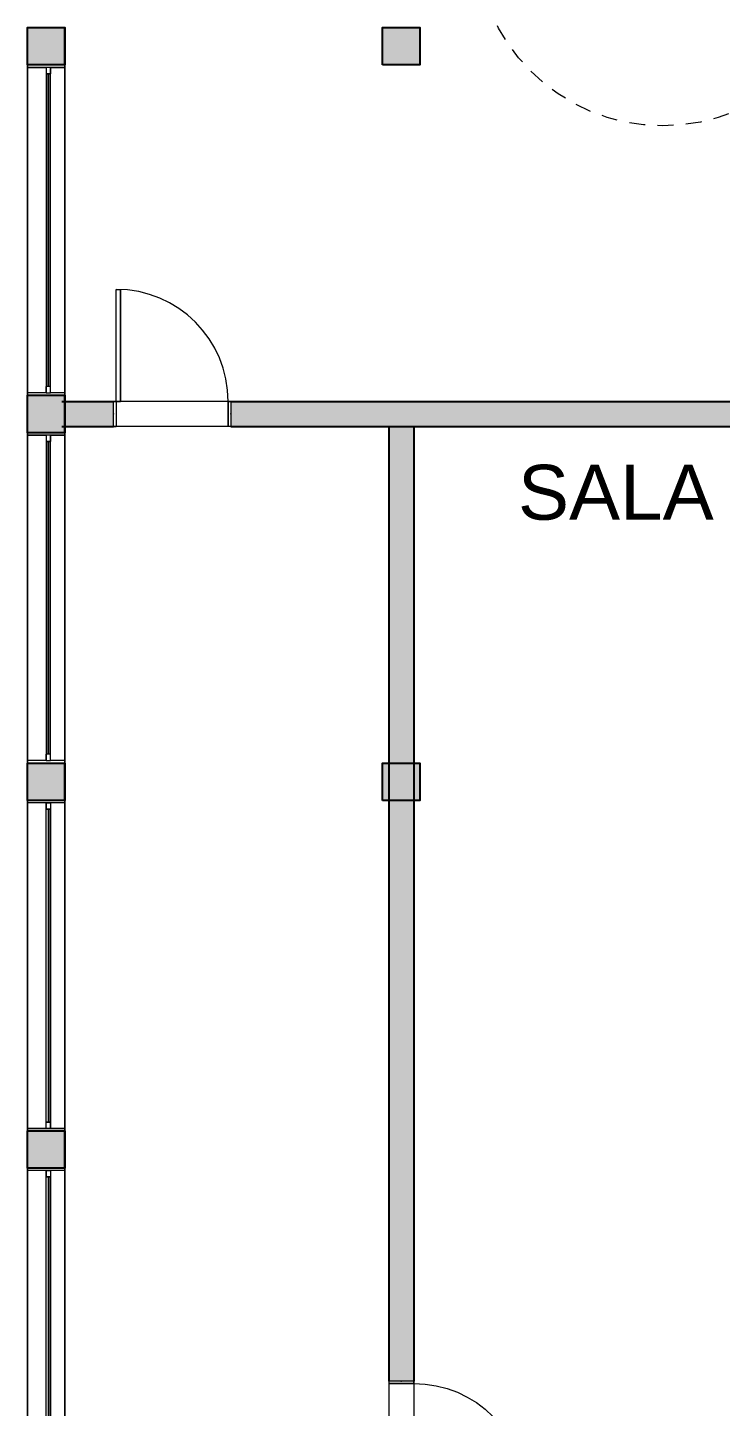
# Model space of a CAD drawing. Header units: metres. Extents: x 512 to 829, y -209 to 245.
# Drawn here: x 786.81 to 792.37, y -32.6 to -21.54 of the extents above; entities that cross this region are included whole.
import ezdxf

# ---------------------------------------------------------------- set-up
doc = ezdxf.new("R2010")
doc.units = ezdxf.units.M
doc.header["$LTSCALE"] = 0.508
doc.set_wipeout_variables(frame=1)
doc.header["$PDSIZE"] = -2
doc.linetypes.add('HIDDEN', pattern=[0.375, 0.25, -0.125])
for name, color, linetype, lineweight in [('AMB-NOVOS', 10, 'Continuous', 15), ('COVID-DISTANCIAMENTO', 253, 'HIDDEN', 5), ('None', 7, 'Continuous', 5), ('NãoImprimir', 7, 'Continuous', 5), ('Peitoris', 2, 'Continuous', 5), ('Telhado-Princ', 7, 'Continuous', 5)]:
    doc.layers.add(name, color=color, linetype=linetype, lineweight=lineweight)

# ---------------------------------------------------------------- blocks, each defined once
blk = doc.blocks.new('Grupo-3393')
at = {"color": 7, "linetype": 'Continuous', "lineweight": 5}
for points in [[(-1.325, 0.15), (-1.30595, 0.15), (-1.30595, -0.15), (-1.325, -0.15)], [(1.30595, 0.15), (1.325, 0.15), (1.325, -0.15), (1.30595, -0.15)]]:
    blk.add_wipeout(points, dxfattribs=at).dxf.layer = 'None'
at = {"layer": 'None', "color": 7, "linetype": 'Continuous', "lineweight": 5}
for points in [[(-1.325, 0.15), (-1.30595, 0.15), (-1.30595, -0.15), (-1.325, -0.15)], [(1.30595, 0.15), (1.325, 0.15), (1.325, -0.15), (1.30595, -0.15)]]:
    blk.add_lwpolyline(points, close=True, dxfattribs=at)
blk = doc.blocks.new('Grupo-3394')
at = {"layer": 'None', "color": 7}
blk.add_blockref('Grupo-3393', (0, 0), dxfattribs=at)
at = {"layer": 'None', "color": 7, "linetype": 'Continuous', "lineweight": 5}
for p, q in [((-1.325, 0.15), (-1.30595, 0.15)), ((-1.30595, 0.15), (-1.30595, -0.15)), ((1.325, 0.15), (1.30595, 0.15)), ((1.30595, 0.15), (1.30595, -0.15)), ((-1.325, -0.15), (-1.30595, -0.15)), ((1.325, -0.15), (1.30595, -0.15))]:
    blk.add_line(p, q, dxfattribs=at)
blk = doc.blocks.new('Grupo-3395')
at = {"layer": 'None', "color": 7, "linetype": 'Continuous', "lineweight": 5}
for p, q in [((-1.30595, 0.034925), (-1.30595, 0)), ((1.30595, 0.034925), (1.30595, 0))]:
    blk.add_line(p, q, dxfattribs=at)
blk = doc.blocks.new('Grupo-3396')
at = {"color": 7, "linetype": 'Continuous', "lineweight": 5}
for points in [[(-1.30595, 0.034925), (-1.25515, 0.034925), (-1.25515, 0), (-1.30595, 0)], [(1.25515, 0.034925), (1.30595, 0.034925), (1.30595, 0), (1.25515, 0)]]:
    blk.add_wipeout(points, dxfattribs=at).dxf.layer = 'None'
at = {"layer": 'None', "color": 7, "linetype": 'Continuous', "lineweight": 5}
for points in [[(-1.30595, 0.034925), (-1.25515, 0.034925), (-1.25515, 0), (-1.30595, 0)], [(1.25515, 0.034925), (1.30595, 0.034925), (1.30595, 0), (1.25515, 0)]]:
    blk.add_lwpolyline(points, close=True, dxfattribs=at)
blk = doc.blocks.new('Grupo-3397')
at = {"layer": 'None', "color": 7}
blk.add_blockref('Grupo-3395', (0, 0), dxfattribs=at)
at = {"color": 7, "linetype": 'Continuous', "lineweight": 5}
blk.add_wipeout([(-1.25515, 0.034925), (1.25515, 0.034925), (1.25515, 0), (-1.25515, 0)], dxfattribs=at).dxf.layer = 'None'
at = {"layer": 'None', "color": 7, "linetype": 'Continuous', "lineweight": 5}
blk.add_lwpolyline([(-1.25515, 0.034925), (1.25515, 0.034925), (1.25515, 0), (-1.25515, 0)], close=True, dxfattribs=at)
at = {"layer": 'None', "color": 7}
blk.add_blockref('Grupo-3396', (0, 0), dxfattribs=at)
at = {"layer": 'None', "color": 7, "linetype": 'Continuous', "lineweight": 5}
for p, q in [((-1.30595, 0.034925), (-1.25515, 0.034925)), ((-1.30595, 0), (-1.25515, 0)), ((-1.25515, 0.034925), (-1.25515, 0)), ((1.30595, 0.034925), (1.25515, 0.034925)), ((1.25515, 0.034925), (1.25515, 0)), ((1.30595, 0), (1.25515, 0))]:
    blk.add_line(p, q, dxfattribs=at)
blk = doc.blocks.new('Grupo-3398')
at = {"color": 7, "linetype": 'Continuous', "lineweight": 9}
blk.add_wipeout([(-1.255, 0.018), (1.255, 0.018), (1.255, 0.017), (-1.255, 0.017)], dxfattribs=at).dxf.layer = 'None'
blk = doc.blocks.new('Grupo-3399')
at = {"layer": 'None', "color": 7}
blk.add_blockref('Grupo-3398', (0, 0), dxfattribs=at)
at = {"layer": 'None', "color": 7, "linetype": 'Continuous', "lineweight": 25}
for p, q in [((-1.255, 0.018), (1.255, 0.018)), ((-1.255, 0.017), (1.255, 0.017))]:
    blk.add_line(p, q, dxfattribs=at)
blk = doc.blocks.new('Grupo-3400')
at = {"layer": 'None', "color": 7, "linetype": 'Continuous', "lineweight": 20}
for p, q in [((1.325, 0.15), (-1.325, 0.15)), ((1.325, -0.15), (-1.325, -0.15))]:
    blk.add_line(p, q, dxfattribs=at)
blk = doc.blocks.new('Window (2D)-296')
at = {"color": 7, "linetype": 'Continuous', "lineweight": 5}
blk.add_wipeout([(-1.325, 0.15), (1.325, 0.15), (1.325, -0.15), (-1.325, -0.15)], dxfattribs=at).dxf.layer = 'None'
at = {"layer": 'None', "color": 7}
blk.add_blockref('Grupo-3394', (0, 0), dxfattribs=at)
at = {"layer": 'None', "color": 7, "linetype": 'Continuous', "lineweight": 5}
for p, q in [((-1.325, 0.15), (1.325, 0.15)), ((-1.325, -0.15), (1.325, -0.15))]:
    blk.add_line(p, q, dxfattribs=at)
at = {"layer": 'NãoImprimir', "linetype": 'Continuous'}
for p in [(-1.325, 0), (1.325, 0)]:
    blk.add_point(p, dxfattribs=at)
at = {"layer": 'Peitoris'}
blk.add_blockref('Grupo-3397', (0, 0), dxfattribs=at)
blk.add_blockref('Grupo-3399', (0, 0), dxfattribs=at)
at = {"layer": 'Telhado-Princ'}
blk.add_blockref('Grupo-3400', (0, 0), dxfattribs=at)
blk = doc.blocks.new('Grupo-3401')
at = {"color": 7, "linetype": 'Continuous', "lineweight": 5}
for points in [[(-1.325, 0.15), (-1.30595, 0.15), (-1.30595, -0.15), (-1.325, -0.15)], [(1.30595, 0.15), (1.325, 0.15), (1.325, -0.15), (1.30595, -0.15)]]:
    blk.add_wipeout(points, dxfattribs=at).dxf.layer = 'None'
at = {"layer": 'None', "color": 7, "linetype": 'Continuous', "lineweight": 5}
for points in [[(-1.325, 0.15), (-1.30595, 0.15), (-1.30595, -0.15), (-1.325, -0.15)], [(1.30595, 0.15), (1.325, 0.15), (1.325, -0.15), (1.30595, -0.15)]]:
    blk.add_lwpolyline(points, close=True, dxfattribs=at)
blk = doc.blocks.new('Grupo-3402')
at = {"layer": 'None', "color": 7}
blk.add_blockref('Grupo-3401', (0, 0), dxfattribs=at)
at = {"layer": 'None', "color": 7, "linetype": 'Continuous', "lineweight": 5}
for p, q in [((-1.325, 0.15), (-1.30595, 0.15)), ((-1.30595, 0.15), (-1.30595, -0.15)), ((1.325, 0.15), (1.30595, 0.15)), ((1.30595, 0.15), (1.30595, -0.15)), ((-1.325, -0.15), (-1.30595, -0.15)), ((1.325, -0.15), (1.30595, -0.15))]:
    blk.add_line(p, q, dxfattribs=at)
blk = doc.blocks.new('Grupo-3403')
at = {"layer": 'None', "color": 7, "linetype": 'Continuous', "lineweight": 5}
for p, q in [((-1.30595, 0.034925), (-1.30595, 0)), ((1.30595, 0.034925), (1.30595, 0))]:
    blk.add_line(p, q, dxfattribs=at)
blk = doc.blocks.new('Grupo-3404')
at = {"color": 7, "linetype": 'Continuous', "lineweight": 5}
for points in [[(-1.30595, 0.034925), (-1.25515, 0.034925), (-1.25515, 0), (-1.30595, 0)], [(1.25515, 0.034925), (1.30595, 0.034925), (1.30595, 0), (1.25515, 0)]]:
    blk.add_wipeout(points, dxfattribs=at).dxf.layer = 'None'
at = {"layer": 'None', "color": 7, "linetype": 'Continuous', "lineweight": 5}
for points in [[(-1.30595, 0.034925), (-1.25515, 0.034925), (-1.25515, 0), (-1.30595, 0)], [(1.25515, 0.034925), (1.30595, 0.034925), (1.30595, 0), (1.25515, 0)]]:
    blk.add_lwpolyline(points, close=True, dxfattribs=at)
blk = doc.blocks.new('Grupo-3405')
at = {"layer": 'None', "color": 7}
blk.add_blockref('Grupo-3403', (0, 0), dxfattribs=at)
at = {"color": 7, "linetype": 'Continuous', "lineweight": 5}
blk.add_wipeout([(-1.25515, 0.034925), (1.25515, 0.034925), (1.25515, 0), (-1.25515, 0)], dxfattribs=at).dxf.layer = 'None'
at = {"layer": 'None', "color": 7, "linetype": 'Continuous', "lineweight": 5}
blk.add_lwpolyline([(-1.25515, 0.034925), (1.25515, 0.034925), (1.25515, 0), (-1.25515, 0)], close=True, dxfattribs=at)
at = {"layer": 'None', "color": 7}
blk.add_blockref('Grupo-3404', (0, 0), dxfattribs=at)
at = {"layer": 'None', "color": 7, "linetype": 'Continuous', "lineweight": 5}
for p, q in [((-1.30595, 0.034925), (-1.25515, 0.034925)), ((-1.30595, 0), (-1.25515, 0)), ((-1.25515, 0.034925), (-1.25515, 0)), ((1.30595, 0.034925), (1.25515, 0.034925)), ((1.25515, 0.034925), (1.25515, 0)), ((1.30595, 0), (1.25515, 0))]:
    blk.add_line(p, q, dxfattribs=at)
blk = doc.blocks.new('Grupo-3406')
at = {"color": 7, "linetype": 'Continuous', "lineweight": 9}
blk.add_wipeout([(-1.255, 0.018), (1.255, 0.018), (1.255, 0.017), (-1.255, 0.017)], dxfattribs=at).dxf.layer = 'None'
blk = doc.blocks.new('Grupo-3407')
at = {"layer": 'None', "color": 7}
blk.add_blockref('Grupo-3406', (0, 0), dxfattribs=at)
at = {"layer": 'None', "color": 7, "linetype": 'Continuous', "lineweight": 25}
for p, q in [((-1.255, 0.018), (1.255, 0.018)), ((-1.255, 0.017), (1.255, 0.017))]:
    blk.add_line(p, q, dxfattribs=at)
blk = doc.blocks.new('Grupo-3408')
at = {"layer": 'None', "color": 7, "linetype": 'Continuous', "lineweight": 20}
for p, q in [((1.325, 0.15), (-1.325, 0.15)), ((1.325, -0.15), (-1.325, -0.15))]:
    blk.add_line(p, q, dxfattribs=at)
blk = doc.blocks.new('Window (2D)-297')
at = {"color": 7, "linetype": 'Continuous', "lineweight": 5}
blk.add_wipeout([(-1.325, 0.15), (1.325, 0.15), (1.325, -0.15), (-1.325, -0.15)], dxfattribs=at).dxf.layer = 'None'
at = {"layer": 'None', "color": 7}
blk.add_blockref('Grupo-3402', (0, 0), dxfattribs=at)
at = {"layer": 'None', "color": 7, "linetype": 'Continuous', "lineweight": 5}
for p, q in [((-1.325, 0.15), (1.325, 0.15)), ((-1.325, -0.15), (1.325, -0.15))]:
    blk.add_line(p, q, dxfattribs=at)
at = {"layer": 'NãoImprimir', "linetype": 'Continuous'}
for p in [(-1.325, 0), (1.325, 0)]:
    blk.add_point(p, dxfattribs=at)
at = {"layer": 'Peitoris'}
blk.add_blockref('Grupo-3405', (0, 0), dxfattribs=at)
blk.add_blockref('Grupo-3407', (0, 0), dxfattribs=at)
at = {"layer": 'Telhado-Princ'}
blk.add_blockref('Grupo-3408', (0, 0), dxfattribs=at)
blk = doc.blocks.new('Grupo-3409')
at = {"color": 7, "linetype": 'Continuous', "lineweight": 5}
for points in [[(-1.325, 0.15), (-1.30595, 0.15), (-1.30595, -0.15), (-1.325, -0.15)], [(1.30595, 0.15), (1.325, 0.15), (1.325, -0.15), (1.30595, -0.15)]]:
    blk.add_wipeout(points, dxfattribs=at).dxf.layer = 'None'
at = {"layer": 'None', "color": 7, "linetype": 'Continuous', "lineweight": 5}
for points in [[(-1.325, 0.15), (-1.30595, 0.15), (-1.30595, -0.15), (-1.325, -0.15)], [(1.30595, 0.15), (1.325, 0.15), (1.325, -0.15), (1.30595, -0.15)]]:
    blk.add_lwpolyline(points, close=True, dxfattribs=at)
blk = doc.blocks.new('Grupo-3410')
at = {"layer": 'None', "color": 7}
blk.add_blockref('Grupo-3409', (0, 0), dxfattribs=at)
at = {"layer": 'None', "color": 7, "linetype": 'Continuous', "lineweight": 5}
for p, q in [((-1.325, 0.15), (-1.30595, 0.15)), ((-1.30595, 0.15), (-1.30595, -0.15)), ((1.325, 0.15), (1.30595, 0.15)), ((1.30595, 0.15), (1.30595, -0.15)), ((-1.325, -0.15), (-1.30595, -0.15)), ((1.325, -0.15), (1.30595, -0.15))]:
    blk.add_line(p, q, dxfattribs=at)
blk = doc.blocks.new('Grupo-3411')
at = {"layer": 'None', "color": 7, "linetype": 'Continuous', "lineweight": 5}
for p, q in [((-1.30595, 0.034925), (-1.30595, 0)), ((1.30595, 0.034925), (1.30595, 0))]:
    blk.add_line(p, q, dxfattribs=at)
blk = doc.blocks.new('Grupo-3412')
at = {"color": 7, "linetype": 'Continuous', "lineweight": 5}
for points in [[(-1.30595, 0.034925), (-1.25515, 0.034925), (-1.25515, 0), (-1.30595, 0)], [(1.25515, 0.034925), (1.30595, 0.034925), (1.30595, 0), (1.25515, 0)]]:
    blk.add_wipeout(points, dxfattribs=at).dxf.layer = 'None'
at = {"layer": 'None', "color": 7, "linetype": 'Continuous', "lineweight": 5}
for points in [[(-1.30595, 0.034925), (-1.25515, 0.034925), (-1.25515, 0), (-1.30595, 0)], [(1.25515, 0.034925), (1.30595, 0.034925), (1.30595, 0), (1.25515, 0)]]:
    blk.add_lwpolyline(points, close=True, dxfattribs=at)
blk = doc.blocks.new('Grupo-3413')
at = {"layer": 'None', "color": 7}
blk.add_blockref('Grupo-3411', (0, 0), dxfattribs=at)
at = {"color": 7, "linetype": 'Continuous', "lineweight": 5}
blk.add_wipeout([(-1.25515, 0.034925), (1.25515, 0.034925), (1.25515, 0), (-1.25515, 0)], dxfattribs=at).dxf.layer = 'None'
at = {"layer": 'None', "color": 7, "linetype": 'Continuous', "lineweight": 5}
blk.add_lwpolyline([(-1.25515, 0.034925), (1.25515, 0.034925), (1.25515, 0), (-1.25515, 0)], close=True, dxfattribs=at)
at = {"layer": 'None', "color": 7}
blk.add_blockref('Grupo-3412', (0, 0), dxfattribs=at)
at = {"layer": 'None', "color": 7, "linetype": 'Continuous', "lineweight": 5}
for p, q in [((-1.30595, 0.034925), (-1.25515, 0.034925)), ((-1.30595, 0), (-1.25515, 0)), ((-1.25515, 0.034925), (-1.25515, 0)), ((1.30595, 0.034925), (1.25515, 0.034925)), ((1.25515, 0.034925), (1.25515, 0)), ((1.30595, 0), (1.25515, 0))]:
    blk.add_line(p, q, dxfattribs=at)
blk = doc.blocks.new('Grupo-3414')
at = {"color": 7, "linetype": 'Continuous', "lineweight": 9}
blk.add_wipeout([(-1.255, 0.018), (1.255, 0.018), (1.255, 0.017), (-1.255, 0.017)], dxfattribs=at).dxf.layer = 'None'
blk = doc.blocks.new('Grupo-3415')
at = {"layer": 'None', "color": 7}
blk.add_blockref('Grupo-3414', (0, 0), dxfattribs=at)
at = {"layer": 'None', "color": 7, "linetype": 'Continuous', "lineweight": 25}
for p, q in [((-1.255, 0.018), (1.255, 0.018)), ((-1.255, 0.017), (1.255, 0.017))]:
    blk.add_line(p, q, dxfattribs=at)
blk = doc.blocks.new('Grupo-3416')
at = {"layer": 'None', "color": 7, "linetype": 'Continuous', "lineweight": 20}
for p, q in [((1.325, 0.15), (-1.325, 0.15)), ((1.325, -0.15), (-1.325, -0.15))]:
    blk.add_line(p, q, dxfattribs=at)
blk = doc.blocks.new('Window (2D)-298')
at = {"color": 7, "linetype": 'Continuous', "lineweight": 5}
blk.add_wipeout([(-1.325, 0.15), (1.325, 0.15), (1.325, -0.15), (-1.325, -0.15)], dxfattribs=at).dxf.layer = 'None'
at = {"layer": 'None', "color": 7}
blk.add_blockref('Grupo-3410', (0, 0), dxfattribs=at)
at = {"layer": 'None', "color": 7, "linetype": 'Continuous', "lineweight": 5}
for p, q in [((-1.325, 0.15), (1.325, 0.15)), ((-1.325, -0.15), (1.325, -0.15))]:
    blk.add_line(p, q, dxfattribs=at)
at = {"layer": 'NãoImprimir', "linetype": 'Continuous'}
for p in [(-1.325, 0), (1.325, 0)]:
    blk.add_point(p, dxfattribs=at)
at = {"layer": 'Peitoris'}
blk.add_blockref('Grupo-3413', (0, 0), dxfattribs=at)
blk.add_blockref('Grupo-3415', (0, 0), dxfattribs=at)
at = {"layer": 'Telhado-Princ'}
blk.add_blockref('Grupo-3416', (0, 0), dxfattribs=at)
blk = doc.blocks.new('Grupo-3417')
at = {"color": 7, "linetype": 'Continuous', "lineweight": 5}
for points in [[(-1.325, 0.15), (-1.30595, 0.15), (-1.30595, -0.15), (-1.325, -0.15)], [(1.30595, 0.15), (1.325, 0.15), (1.325, -0.15), (1.30595, -0.15)]]:
    blk.add_wipeout(points, dxfattribs=at).dxf.layer = 'None'
at = {"layer": 'None', "color": 7, "linetype": 'Continuous', "lineweight": 5}
for points in [[(-1.325, 0.15), (-1.30595, 0.15), (-1.30595, -0.15), (-1.325, -0.15)], [(1.30595, 0.15), (1.325, 0.15), (1.325, -0.15), (1.30595, -0.15)]]:
    blk.add_lwpolyline(points, close=True, dxfattribs=at)
blk = doc.blocks.new('Grupo-3418')
at = {"layer": 'None', "color": 7}
blk.add_blockref('Grupo-3417', (0, 0), dxfattribs=at)
at = {"layer": 'None', "color": 7, "linetype": 'Continuous', "lineweight": 5}
for p, q in [((-1.325, 0.15), (-1.30595, 0.15)), ((-1.30595, 0.15), (-1.30595, -0.15)), ((1.325, 0.15), (1.30595, 0.15)), ((1.30595, 0.15), (1.30595, -0.15)), ((-1.325, -0.15), (-1.30595, -0.15)), ((1.325, -0.15), (1.30595, -0.15))]:
    blk.add_line(p, q, dxfattribs=at)
blk = doc.blocks.new('Grupo-3419')
at = {"layer": 'None', "color": 7, "linetype": 'Continuous', "lineweight": 5}
for p, q in [((-1.30595, 0.034925), (-1.30595, 0)), ((1.30595, 0.034925), (1.30595, 0))]:
    blk.add_line(p, q, dxfattribs=at)
blk = doc.blocks.new('Grupo-3420')
at = {"color": 7, "linetype": 'Continuous', "lineweight": 5}
for points in [[(-1.30595, 0.034925), (-1.25515, 0.034925), (-1.25515, 0), (-1.30595, 0)], [(1.25515, 0.034925), (1.30595, 0.034925), (1.30595, 0), (1.25515, 0)]]:
    blk.add_wipeout(points, dxfattribs=at).dxf.layer = 'None'
at = {"layer": 'None', "color": 7, "linetype": 'Continuous', "lineweight": 5}
for points in [[(-1.30595, 0.034925), (-1.25515, 0.034925), (-1.25515, 0), (-1.30595, 0)], [(1.25515, 0.034925), (1.30595, 0.034925), (1.30595, 0), (1.25515, 0)]]:
    blk.add_lwpolyline(points, close=True, dxfattribs=at)
blk = doc.blocks.new('Grupo-3421')
at = {"layer": 'None', "color": 7}
blk.add_blockref('Grupo-3419', (0, 0), dxfattribs=at)
at = {"color": 7, "linetype": 'Continuous', "lineweight": 5}
blk.add_wipeout([(-1.25515, 0.034925), (1.25515, 0.034925), (1.25515, 0), (-1.25515, 0)], dxfattribs=at).dxf.layer = 'None'
at = {"layer": 'None', "color": 7, "linetype": 'Continuous', "lineweight": 5}
blk.add_lwpolyline([(-1.25515, 0.034925), (1.25515, 0.034925), (1.25515, 0), (-1.25515, 0)], close=True, dxfattribs=at)
at = {"layer": 'None', "color": 7}
blk.add_blockref('Grupo-3420', (0, 0), dxfattribs=at)
at = {"layer": 'None', "color": 7, "linetype": 'Continuous', "lineweight": 5}
for p, q in [((-1.30595, 0.034925), (-1.25515, 0.034925)), ((-1.30595, 0), (-1.25515, 0)), ((-1.25515, 0.034925), (-1.25515, 0)), ((1.30595, 0.034925), (1.25515, 0.034925)), ((1.25515, 0.034925), (1.25515, 0)), ((1.30595, 0), (1.25515, 0))]:
    blk.add_line(p, q, dxfattribs=at)
blk = doc.blocks.new('Grupo-3422')
at = {"color": 7, "linetype": 'Continuous', "lineweight": 9}
blk.add_wipeout([(-1.255, 0.018), (1.255, 0.018), (1.255, 0.017), (-1.255, 0.017)], dxfattribs=at).dxf.layer = 'None'
blk = doc.blocks.new('Grupo-3423')
at = {"layer": 'None', "color": 7}
blk.add_blockref('Grupo-3422', (0, 0), dxfattribs=at)
at = {"layer": 'None', "color": 7, "linetype": 'Continuous', "lineweight": 25}
for p, q in [((-1.255, 0.018), (1.255, 0.018)), ((-1.255, 0.017), (1.255, 0.017))]:
    blk.add_line(p, q, dxfattribs=at)
blk = doc.blocks.new('Grupo-3424')
at = {"layer": 'None', "color": 7, "linetype": 'Continuous', "lineweight": 20}
for p, q in [((1.325, 0.15), (-1.325, 0.15)), ((1.325, -0.15), (-1.325, -0.15))]:
    blk.add_line(p, q, dxfattribs=at)
blk = doc.blocks.new('Window (2D)-299')
at = {"color": 7, "linetype": 'Continuous', "lineweight": 5}
blk.add_wipeout([(-1.325, 0.15), (1.325, 0.15), (1.325, -0.15), (-1.325, -0.15)], dxfattribs=at).dxf.layer = 'None'
at = {"layer": 'None', "color": 7}
blk.add_blockref('Grupo-3418', (0, 0), dxfattribs=at)
at = {"layer": 'None', "color": 7, "linetype": 'Continuous', "lineweight": 5}
for p, q in [((-1.325, 0.15), (1.325, 0.15)), ((-1.325, -0.15), (1.325, -0.15))]:
    blk.add_line(p, q, dxfattribs=at)
at = {"layer": 'NãoImprimir', "linetype": 'Continuous'}
for p in [(-1.325, 0), (1.325, 0)]:
    blk.add_point(p, dxfattribs=at)
at = {"layer": 'Peitoris'}
blk.add_blockref('Grupo-3421', (0, 0), dxfattribs=at)
blk.add_blockref('Grupo-3423', (0, 0), dxfattribs=at)
at = {"layer": 'Telhado-Princ'}
blk.add_blockref('Grupo-3424', (0, 0), dxfattribs=at)
blk = doc.blocks.new('Grupo-3449')
at = {"layer": 'None', "color": 7, "linetype": 'Continuous', "lineweight": 5}
for p, q in [((-0.47, 0.1), (-0.47, -0.1)), ((0.47, 0.1), (0.47, -0.1))]:
    blk.add_line(p, q, dxfattribs=at)
blk = doc.blocks.new('Grupo-3450')
at = {"color": 7, "linetype": 'Continuous', "lineweight": 5}
for points in [[(-0.47, 0.1), (-0.45, 0.1), (-0.45, -0.1), (-0.47, -0.1)], [(0.45, 0.1), (0.47, 0.1), (0.47, -0.1), (0.45, -0.1)]]:
    blk.add_wipeout(points, dxfattribs=at).dxf.layer = 'None'
at = {"layer": 'None', "color": 7, "linetype": 'Continuous', "lineweight": 5}
for points in [[(-0.47, 0.1), (-0.45, 0.1), (-0.45, -0.1), (-0.47, -0.1)], [(0.45, 0.1), (0.47, 0.1), (0.47, -0.1), (0.45, -0.1)]]:
    blk.add_lwpolyline(points, close=True, dxfattribs=at)
blk = doc.blocks.new('Grupo-3451')
at = {"layer": 'None', "color": 7}
blk.add_blockref('Grupo-3449', (0, 0), dxfattribs=at)
blk.add_blockref('Grupo-3450', (0, 0), dxfattribs=at)
at = {"layer": 'None', "color": 7, "linetype": 'Continuous', "lineweight": 5}
for p, q in [((-0.47, 0.1), (-0.45, 0.1)), ((-0.45, 0.1), (-0.45, -0.1)), ((0.47, 0.1), (0.45, 0.1)), ((0.45, 0.1), (0.45, -0.1)), ((-0.47, -0.1), (-0.45, -0.1)), ((0.47, -0.1), (0.45, -0.1))]:
    blk.add_line(p, q, dxfattribs=at)
blk = doc.blocks.new('Grupo-3452')
at = {"layer": 'None', "color": 7, "linetype": 'Continuous', "lineweight": 5}
blk.add_arc((-0.45, 0.1), 0.9, 0, 90, dxfattribs=at)
blk = doc.blocks.new('Grupo-3453')
at = {"color": 7, "linetype": 'Continuous', "lineweight": 5}
blk.add_wipeout([(-0.45, 0.1), (-0.45, 1), (-0.415, 1), (-0.415, 0.1)], dxfattribs=at).dxf.layer = 'None'
at = {"layer": 'None', "color": 7, "linetype": 'Continuous', "lineweight": 5}
blk.add_lwpolyline([(-0.45, 0.1), (-0.45, 1), (-0.415, 1), (-0.415, 0.1)], close=True, dxfattribs=at)
blk = doc.blocks.new('Grupo-3454')
at = {"layer": 'None', "color": 7}
blk.add_blockref('Grupo-3453', (0, 0), dxfattribs=at)
at = {"layer": 'None', "color": 7, "linetype": 'Continuous', "lineweight": 5}
for p, q in [((-0.45, 0.1), (-0.45, 1)), ((-0.45, 1), (-0.415, 1)), ((-0.415, 0.1), (-0.415, 1)), ((-0.45, 0.1), (-0.415, 0.1))]:
    blk.add_line(p, q, dxfattribs=at)
blk = doc.blocks.new('Grupo-3455')
at = {"layer": 'Peitoris', "color": 7}
blk.add_blockref('Grupo-3454', (0, 0), dxfattribs=at)
blk = doc.blocks.new('Grupo-3456')
at = {"layer": 'None', "color": 7, "linetype": 'Continuous', "lineweight": 5}
for p, q in [((0.47, 0.1), (-0.47, 0.1)), ((0.47, -0.1), (-0.47, -0.1))]:
    blk.add_line(p, q, dxfattribs=at)
blk = doc.blocks.new('Door (2D)-117')
at = {"layer": 'None', "color": 7}
blk.add_blockref('Grupo-3451', (0, 0), dxfattribs=at)
at = {"layer": 'NãoImprimir', "color": 7, "linetype": 'Continuous', "lineweight": 5}
for p in [(-0.47, 0), (0.47, 0)]:
    blk.add_point(p, dxfattribs=at)
at = {"layer": 'Peitoris', "color": 7}
blk.add_blockref('Grupo-3452', (0, 0), dxfattribs=at)
at = {"layer": 'None', "color": 7}
blk.add_blockref('Grupo-3455', (0, 0), dxfattribs=at)
at = {"layer": 'Telhado-Princ', "color": 7}
blk.add_blockref('Grupo-3456', (0, 0), dxfattribs=at)
blk = doc.blocks.new('Grupo-3537')
at = {"layer": 'None', "color": 7, "linetype": 'Continuous', "lineweight": 5}
for p, q in [((-0.47, 0.1), (-0.47, -0.1)), ((0.47, 0.1), (0.47, -0.1))]:
    blk.add_line(p, q, dxfattribs=at)
blk = doc.blocks.new('Grupo-3538')
at = {"color": 7, "linetype": 'Continuous', "lineweight": 5}
for points in [[(-0.47, 0.1), (-0.45, 0.1), (-0.45, -0.1), (-0.47, -0.1)], [(0.45, 0.1), (0.47, 0.1), (0.47, -0.1), (0.45, -0.1)]]:
    blk.add_wipeout(points, dxfattribs=at).dxf.layer = 'None'
at = {"layer": 'None', "color": 7, "linetype": 'Continuous', "lineweight": 5}
for points in [[(-0.47, 0.1), (-0.45, 0.1), (-0.45, -0.1), (-0.47, -0.1)], [(0.45, 0.1), (0.47, 0.1), (0.47, -0.1), (0.45, -0.1)]]:
    blk.add_lwpolyline(points, close=True, dxfattribs=at)
blk = doc.blocks.new('Grupo-3539')
at = {"layer": 'None', "color": 7}
blk.add_blockref('Grupo-3537', (0, 0), dxfattribs=at)
blk.add_blockref('Grupo-3538', (0, 0), dxfattribs=at)
at = {"layer": 'None', "color": 7, "linetype": 'Continuous', "lineweight": 5}
for p, q in [((-0.47, 0.1), (-0.45, 0.1)), ((-0.45, 0.1), (-0.45, -0.1)), ((0.47, 0.1), (0.45, 0.1)), ((0.45, 0.1), (0.45, -0.1)), ((-0.47, -0.1), (-0.45, -0.1)), ((0.47, -0.1), (0.45, -0.1))]:
    blk.add_line(p, q, dxfattribs=at)
blk = doc.blocks.new('Grupo-3540')
at = {"layer": 'None', "color": 7, "linetype": 'Continuous', "lineweight": 5}
blk.add_arc((-0.45, 0.1), 0.9, 0, 90, dxfattribs=at)
blk = doc.blocks.new('Grupo-3541')
at = {"color": 7, "linetype": 'Continuous', "lineweight": 5}
blk.add_wipeout([(-0.45, 0.1), (-0.45, 1), (-0.415, 1), (-0.415, 0.1)], dxfattribs=at).dxf.layer = 'None'
at = {"layer": 'None', "color": 7, "linetype": 'Continuous', "lineweight": 5}
blk.add_lwpolyline([(-0.45, 0.1), (-0.45, 1), (-0.415, 1), (-0.415, 0.1)], close=True, dxfattribs=at)
blk = doc.blocks.new('Grupo-3542')
at = {"layer": 'None', "color": 7}
blk.add_blockref('Grupo-3541', (0, 0), dxfattribs=at)
at = {"layer": 'None', "color": 7, "linetype": 'Continuous', "lineweight": 5}
for p, q in [((-0.45, 0.1), (-0.45, 1)), ((-0.45, 1), (-0.415, 1)), ((-0.415, 0.1), (-0.415, 1)), ((-0.45, 0.1), (-0.415, 0.1))]:
    blk.add_line(p, q, dxfattribs=at)
blk = doc.blocks.new('Grupo-3543')
at = {"layer": 'Peitoris', "color": 7}
blk.add_blockref('Grupo-3542', (0, 0), dxfattribs=at)
blk = doc.blocks.new('Grupo-3544')
at = {"layer": 'None', "color": 7, "linetype": 'Continuous', "lineweight": 5}
for p, q in [((0.47, 0.1), (-0.47, 0.1)), ((0.47, -0.1), (-0.47, -0.1))]:
    blk.add_line(p, q, dxfattribs=at)
blk = doc.blocks.new('Door (2D)-119')
at = {"layer": 'None', "color": 7}
blk.add_blockref('Grupo-3539', (0, 0), dxfattribs=at)
at = {"layer": 'NãoImprimir', "color": 7, "linetype": 'Continuous', "lineweight": 5}
for p in [(-0.47, 0), (0.47, 0)]:
    blk.add_point(p, dxfattribs=at)
at = {"layer": 'Peitoris', "color": 7}
blk.add_blockref('Grupo-3540', (0, 0), dxfattribs=at)
at = {"layer": 'None', "color": 7}
blk.add_blockref('Grupo-3543', (0, 0), dxfattribs=at)
at = {"layer": 'Telhado-Princ', "color": 7}
blk.add_blockref('Grupo-3544', (0, 0), dxfattribs=at)
blk = doc.blocks.new('Grupo-3578')
at = {"layer": 'None', "linetype": 'Continuous', "lineweight": 0}
for points in [[(70.725, 76.8), (70.725, 77.1), (71.025, 77.1), (71.025, 76.8)], [(73.575, 76.8), (73.575, 77.1), (73.875, 77.1), (73.875, 76.8)], [(80.95, 76.8), (80.95, 77.1), (81.25, 77.1), (81.25, 76.8)]]:
    blk.add_hatch(color=255, dxfattribs=at).paths.add_polyline_path(points)
at = {"layer": 'None', "color": 7, "linetype": 'Continuous', "lineweight": 25}
for points in [[(70.725, 76.8), (70.725, 77.1), (71.025, 77.1), (71.025, 76.8)], [(73.575, 76.8), (73.575, 77.1), (73.875, 77.1), (73.875, 76.8)], [(80.95, 76.8), (80.95, 77.1), (81.25, 77.1), (81.25, 76.8)]]:
    blk.add_lwpolyline(points, close=True, dxfattribs=at)
blk = doc.blocks.new('Grupo-3579')
at = {"layer": 'None', "linetype": 'Continuous', "lineweight": 0}
for points in [[(70.725, 70.9), (70.725, 71.2), (71.025, 71.2), (71.025, 70.9)], [(73.575, 70.9), (73.575, 71.2), (73.875, 71.2), (73.875, 70.9)], [(80.95, 70.9), (80.95, 71.2), (81.25, 71.2), (81.25, 70.9)]]:
    blk.add_hatch(color=255, dxfattribs=at).paths.add_polyline_path(points)
at = {"layer": 'None', "color": 7, "linetype": 'Continuous', "lineweight": 25}
for points in [[(70.725, 70.9), (70.725, 71.2), (71.025, 71.2), (71.025, 70.9)], [(73.575, 70.9), (73.575, 71.2), (73.875, 71.2), (73.875, 70.9)], [(80.95, 70.9), (80.95, 71.2), (81.25, 71.2), (81.25, 70.9)]]:
    blk.add_lwpolyline(points, close=True, dxfattribs=at)
blk = doc.blocks.new('Grupo-3585')
at = {"layer": 'None', "linetype": 'Continuous', "lineweight": 0}
for points in [[(70.725, 73.85), (70.725, 74.15), (71.025, 74.15), (71.025, 73.85)], [(80.95, 73.85), (80.95, 74.15), (81.25, 74.15), (81.25, 73.85)]]:
    blk.add_hatch(color=255, dxfattribs=at).paths.add_polyline_path(points)
at = {"layer": 'None', "color": 7, "linetype": 'Continuous', "lineweight": 25}
for points in [[(70.725, 73.85), (70.725, 74.15), (71.025, 74.15), (71.025, 73.85)], [(80.95, 73.85), (80.95, 74.15), (81.25, 74.15), (81.25, 73.85)]]:
    blk.add_lwpolyline(points, close=True, dxfattribs=at)
blk = doc.blocks.new('Grupo-3586')
at = {"layer": 'None', "linetype": 'Continuous', "lineweight": 0}
for points in [[(70.725, 67.95), (70.725, 68.25), (71.025, 68.25), (71.025, 67.95)], [(80.95, 67.95), (80.95, 68.25), (81.25, 68.25), (81.25, 67.95)]]:
    blk.add_hatch(color=255, dxfattribs=at).paths.add_polyline_path(points)
at = {"layer": 'None', "color": 7, "linetype": 'Continuous', "lineweight": 25}
for points in [[(70.725, 67.95), (70.725, 68.25), (71.025, 68.25), (71.025, 67.95)], [(80.95, 67.95), (80.95, 68.25), (81.25, 68.25), (81.25, 67.95)]]:
    blk.add_lwpolyline(points, close=True, dxfattribs=at)
blk = doc.blocks.new('Grupo-3158')
at = {"layer": 'None', "linetype": 'Continuous', "lineweight": 0}
for points in [[(30.475, 76.672), (30.475, 76.972), (30.775, 76.972), (30.775, 76.672)], [(33.325, 76.672), (33.325, 76.972), (33.625, 76.972), (33.625, 76.672)], [(40.7, 76.672), (40.7, 76.972), (41, 76.972), (41, 76.672)]]:
    blk.add_hatch(color=255, dxfattribs=at).paths.add_polyline_path(points)
at = {"layer": 'None', "color": 7, "linetype": 'Continuous', "lineweight": 25}
for points in [[(30.475, 76.672), (30.475, 76.972), (30.775, 76.972), (30.775, 76.672)], [(33.325, 76.672), (33.325, 76.972), (33.625, 76.972), (33.625, 76.672)], [(40.7, 76.672), (40.7, 76.972), (41, 76.972), (41, 76.672)]]:
    blk.add_lwpolyline(points, close=True, dxfattribs=at)

msp = doc.modelspace()

# ---------------------------------------------------------------- linework, layer by layer
at = {"layer": 'COVID-DISTANCIAMENTO'}
msp.add_circle((791.9076, -20.8253), 1.5, dxfattribs=at)
at = {"layer": 'None', "color": 7, "linetype": 'Continuous', "lineweight": 25}
for p, q in [((786.8085, -21.8368), (786.8085, -21.5368)), ((787.1085, -21.8368), (787.1085, -21.5368)), ((786.8085, -24.7868), (786.8085, -24.4868)), ((787.1085, -24.7868), (787.1085, -24.4868)), ((788.4395, -24.5368), (797.9335, -24.5368)), ((788.4395, -24.7368), (797.9335, -24.7368)), ((789.7085, -24.7368), (789.7085, -32.3943)), ((789.9085, -24.7368), (789.9085, -32.3943)), ((786.8085, -27.7368), (786.8085, -27.4368)), ((787.1085, -27.7368), (787.1085, -27.4368)), ((786.8085, -30.6868), (786.8085, -30.3868)), ((787.1085, -30.6868), (787.1085, -30.3868))]:
    msp.add_line(p, q, dxfattribs=at)
at = {"layer": 'None', "color": 254, "linetype": 'Continuous'}
for points in [[(787.1085, -21.8368), (786.8085, -21.8368), (787.1085, -21.5368), (786.8085, -21.5368)], [(787.1085, -24.7868), (786.8085, -24.7868), (787.1085, -24.4868), (786.8085, -24.4868)], [(787.1085, -27.7368), (786.8085, -27.7368), (787.1085, -27.4368), (786.8085, -27.4368)], [(787.1085, -30.6868), (786.8085, -30.6868), (787.1085, -30.3868), (786.8085, -30.3868)]]:
    msp.add_solid(points, dxfattribs=at)
at = {"layer": 'None', "color": 250, "linetype": 'Continuous'}
for points in [[(788.4395, -24.7368), (788.4395, -24.5368), (797.9335, -24.7368), (797.9335, -24.5368)], [(789.7085, -24.7368), (789.9085, -24.7368), (789.7085, -32.3943), (789.9085, -32.3943)]]:
    msp.add_solid(points, dxfattribs=at)

# ---------------------------------------------------------------- texts
at = {"layer": 'AMB-NOVOS', "linetype": 'Continuous', "lineweight": 0, "insert": (790.5263, -25.0446), "char_height": 0.44, "attachment_point": 1}
msp.add_mtext_dynamic_manual_height_columns('\\pi0.21923;{\\fArial|b0|i0|c0|p34;SALA DE AULA\\P\\pi1.94892;331}', width=4.784744, gutter_width=1, heights=[0], dxfattribs=at)

# ---------------------------------------------------------------- next in the draw order: block references
at = {"layer": 'None', "color": 7, "xscale": -1, "rotation": 270}
for name, p in [('Window (2D)-299', (786.9585, -23.1618)), ('Window (2D)-298', (786.9585, -26.1118)), ('Door (2D)-119', (789.8085, -32.8643))]:
    msp.add_blockref(name, p, dxfattribs=at)
at = {"layer": 'None', "color": 7, "rotation": 270}
for name, p in [('Window (2D)-297', (786.9585, -29.0618)), ('Window (2D)-296', (786.9585, -32.0118))]:
    msp.add_blockref(name, p, dxfattribs=at)

# ---------------------------------------------------------------- next in the draw order: linework, layer by layer
at = {"layer": 'None', "color": 7, "linetype": 'Continuous', "lineweight": 25}
for p, q in [((787.0835, -24.5368), (787.4995, -24.5368)), ((787.0835, -24.7368), (787.4995, -24.7368))]:
    msp.add_line(p, q, dxfattribs=at)
at = {"layer": 'None', "color": 250, "linetype": 'Continuous'}
msp.add_solid([(787.0835, -24.7368), (787.0835, -24.5368), (787.4995, -24.7368), (787.4995, -24.5368)], dxfattribs=at)

# ---------------------------------------------------------------- next in the draw order: block references
at = {"layer": 'None', "color": 7}
for name, p in [('Grupo-3578', (716.0835, -98.6368)), ('Grupo-3158', (756.3335, -98.5087)), ('Grupo-3579', (716.0835, -98.6368)), ('Grupo-3586', (716.0835, -98.6368))]:
    msp.add_blockref(name, p, dxfattribs=at)

# ---------------------------------------------------------------- next in the draw order: block references
msp.add_blockref('Door (2D)-117', (787.9695, -24.6368), dxfattribs=at)

# ---------------------------------------------------------------- next in the draw order: block references
msp.add_blockref('Grupo-3585', (716.0835, -98.6368), dxfattribs=at)

doc.saveas('drawing.dxf')
